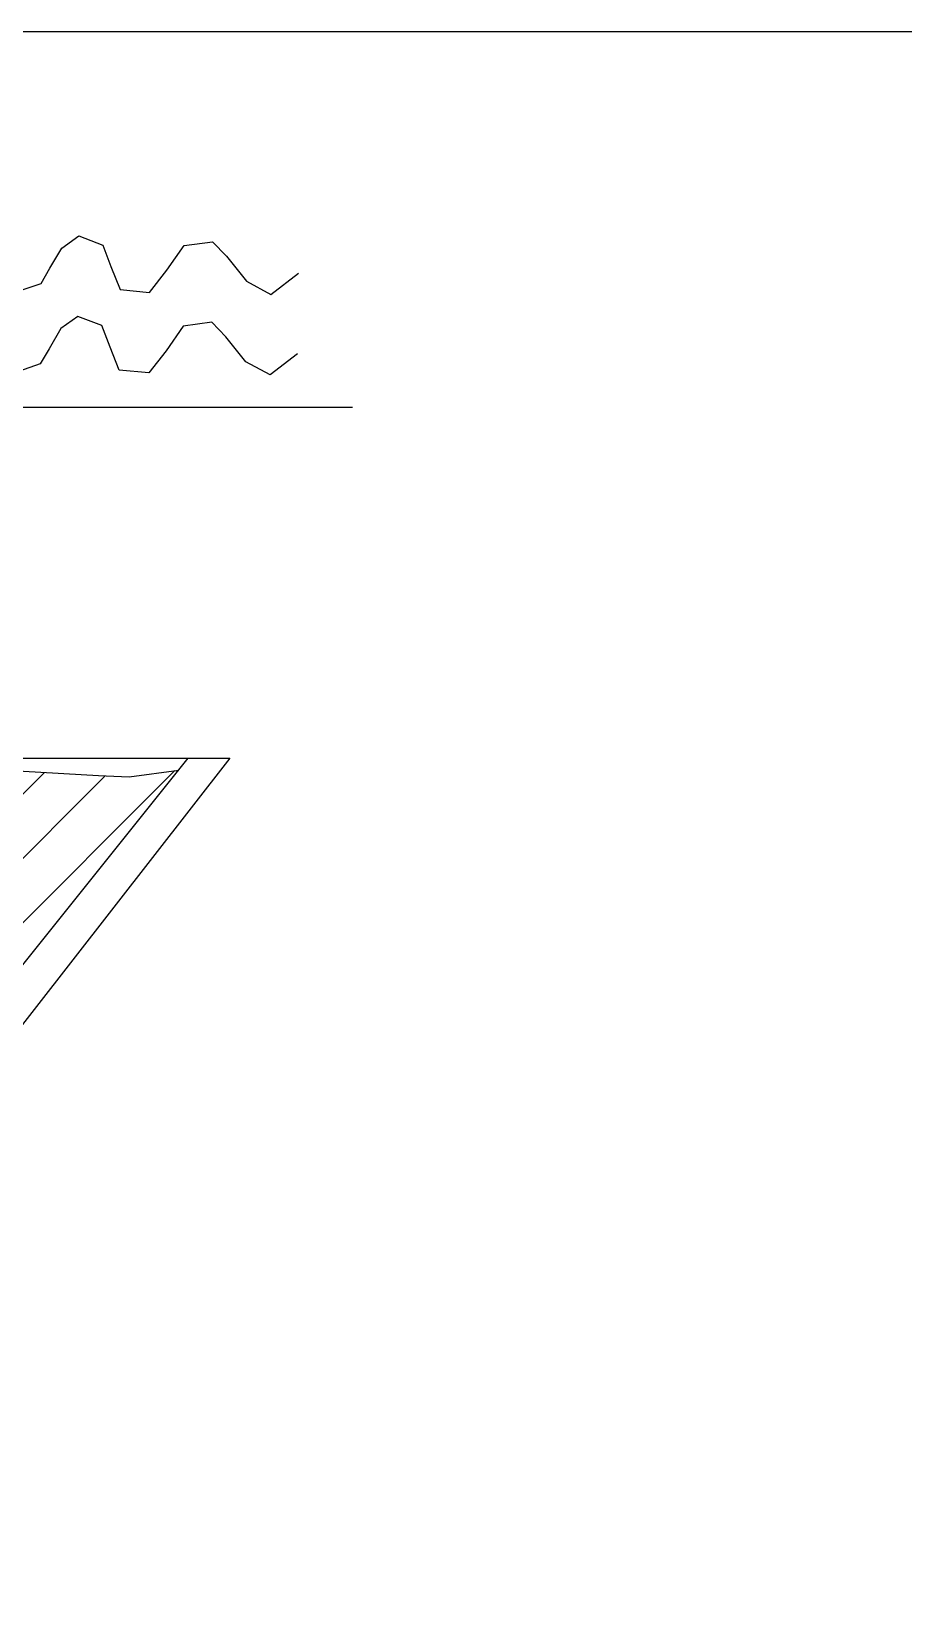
# Model space of a CAD drawing. Header units: metres. Extents: x -2.9 to 16.5, y 0 to 11.5.
# Drawn here: x 2.706 to 3.255, y 10.555 to 11.546 of the extents above; entities that cross this region are included whole.
import ezdxf

# ---------------------------------------------------------------- set-up
doc = ezdxf.new("R2010")
doc.units = ezdxf.units.M
doc.layers.add('bourbon - whiskey', color=35, linetype='Continuous')

# ---------------------------------------------------------------- blocks, each defined once
blk = doc.blocks.new('A$C58052D40')
for points in [[(0.18923, 0.79742), (0.199, 0.78245), (0.20806, 0.77823), (0.21658, 0.78174), (0.22477, 0.78999), (0.23274, 0.80003), (0.24072, 0.80877), (0.24886, 0.81332), (0.25737, 0.81061), (0.26345, 0.80209), (0.27202, 0.78918), (0.28315, 0.78077), (0.29693, 0.78549), (0.30251, 0.79499), (0.31, 0.80774), (0.32069, 0.81538), (0.33577, 0.80963), (0.34093, 0.79607), (0.34662, 0.78159), (0.36518, 0.77985), (0.37613, 0.79385), (0.38688, 0.80931), (0.40488, 0.81175), (0.41368, 0.80263), (0.42622, 0.78685), (0.44156, 0.77854), (0.45887, 0.792)], [(0.45838, 0.74121), (0.44108, 0.72782), (0.42572, 0.73606), (0.41313, 0.75191), (0.40434, 0.76102), (0.38633, 0.75857), (0.37565, 0.74311), (0.36469, 0.72911), (0.34613, 0.7308), (0.34038, 0.74528), (0.33523, 0.75891), (0.32015, 0.76466), (0.30945, 0.757), (0.30197, 0.74425), (0.29644, 0.73477), (0.28266, 0.73004), (0.27154, 0.73845), (0.26291, 0.75131), (0.25683, 0.75982), (0.24831, 0.76254), (0.24023, 0.75803), (0.23226, 0.74925), (0.22423, 0.73927), (0.21609, 0.73102), (0.20751, 0.72749), (0.19845, 0.73173), (0.18874, 0.7467)], [(0.493, 0.70731), (0.14973, 0.70731), (0.0167, 0.46474)]]:
    blk.add_lwpolyline(points)
blk.add_lwpolyline([(0.04297, 0.53202), (0.02983, 0.49838), (0.0167, 0.46474), (0.03797, 0.49393), (0.0593, 0.52306), (0.05116, 0.52757), (0.04297, 0.53202)], close=True)

msp = doc.modelspace()

# ---------------------------------------------------------------- hatches: boundary and pattern name
at = {"layer": 'bourbon - whiskey'}
h = msp.add_hatch(dxfattribs=at)
h.set_pattern_fill('ANSI31', color=256, scale=0.009, style=0)
h.paths.add_polyline_path([(2.69082, 10.94595), (2.79902, 11.08104), (2.76771, 11.0768), (2.74845, 11.07756), (2.66479, 11.08245), (2.62285, 11.08087), (2.5807, 11.07615), (2.44118, 11.07926), (2.43204, 11.06672), (2.43697, 11.07936), (2.40259, 11.08012), (2.30971, 11.07605), (2.21606, 11.07615), (2.1349, 11.08277), (2.1221, 11.08359), (2.10907, 11.08434), (2.0896, 11.08272), (2.03996, 11.07615), (2.14303, 10.94595)])

# ---------------------------------------------------------------- linework, layer by layer
msp.add_line((2.41534, 10.60198), (2.80493, 11.08843))
for points in [[(0.01042, 11.5461), (16.5118, 11.5461), (16.5118, 0.01042), (0.01042, 0.01042), (0.01042, 11.5461)], [(2.80493, 11.08843), (2.83114, 11.08843), (2.43699, 10.5824), (2.45267, 10.01952), (2.67028, 9.98426), (2.67028, 9.96651), (2.17022, 9.96651), (2.17022, 9.99007), (2.38392, 10.01952), (2.3957, 10.5824), (1.99764, 11.08843), (2.03024, 11.08843), (2.80493, 11.08843)]]:
    msp.add_lwpolyline(points, close=True)
msp.add_lwpolyline([(2.03996, 11.07615), (2.0896, 11.08272), (2.10907, 11.08434), (2.1221, 11.08359), (2.1349, 11.08277), (2.21606, 11.07615), (2.30971, 11.07605), (2.40259, 11.08012), (2.5807, 11.07615), (2.62285, 11.08087), (2.66479, 11.08245), (2.74845, 11.07756), (2.76771, 11.0768), (2.79901, 11.08104), (2.79901, 11.08104)])

# ---------------------------------------------------------------- block references
msp.add_blockref('A$C58052D40', (2.41534, 10.60198))

doc.saveas('drawing.dxf')
